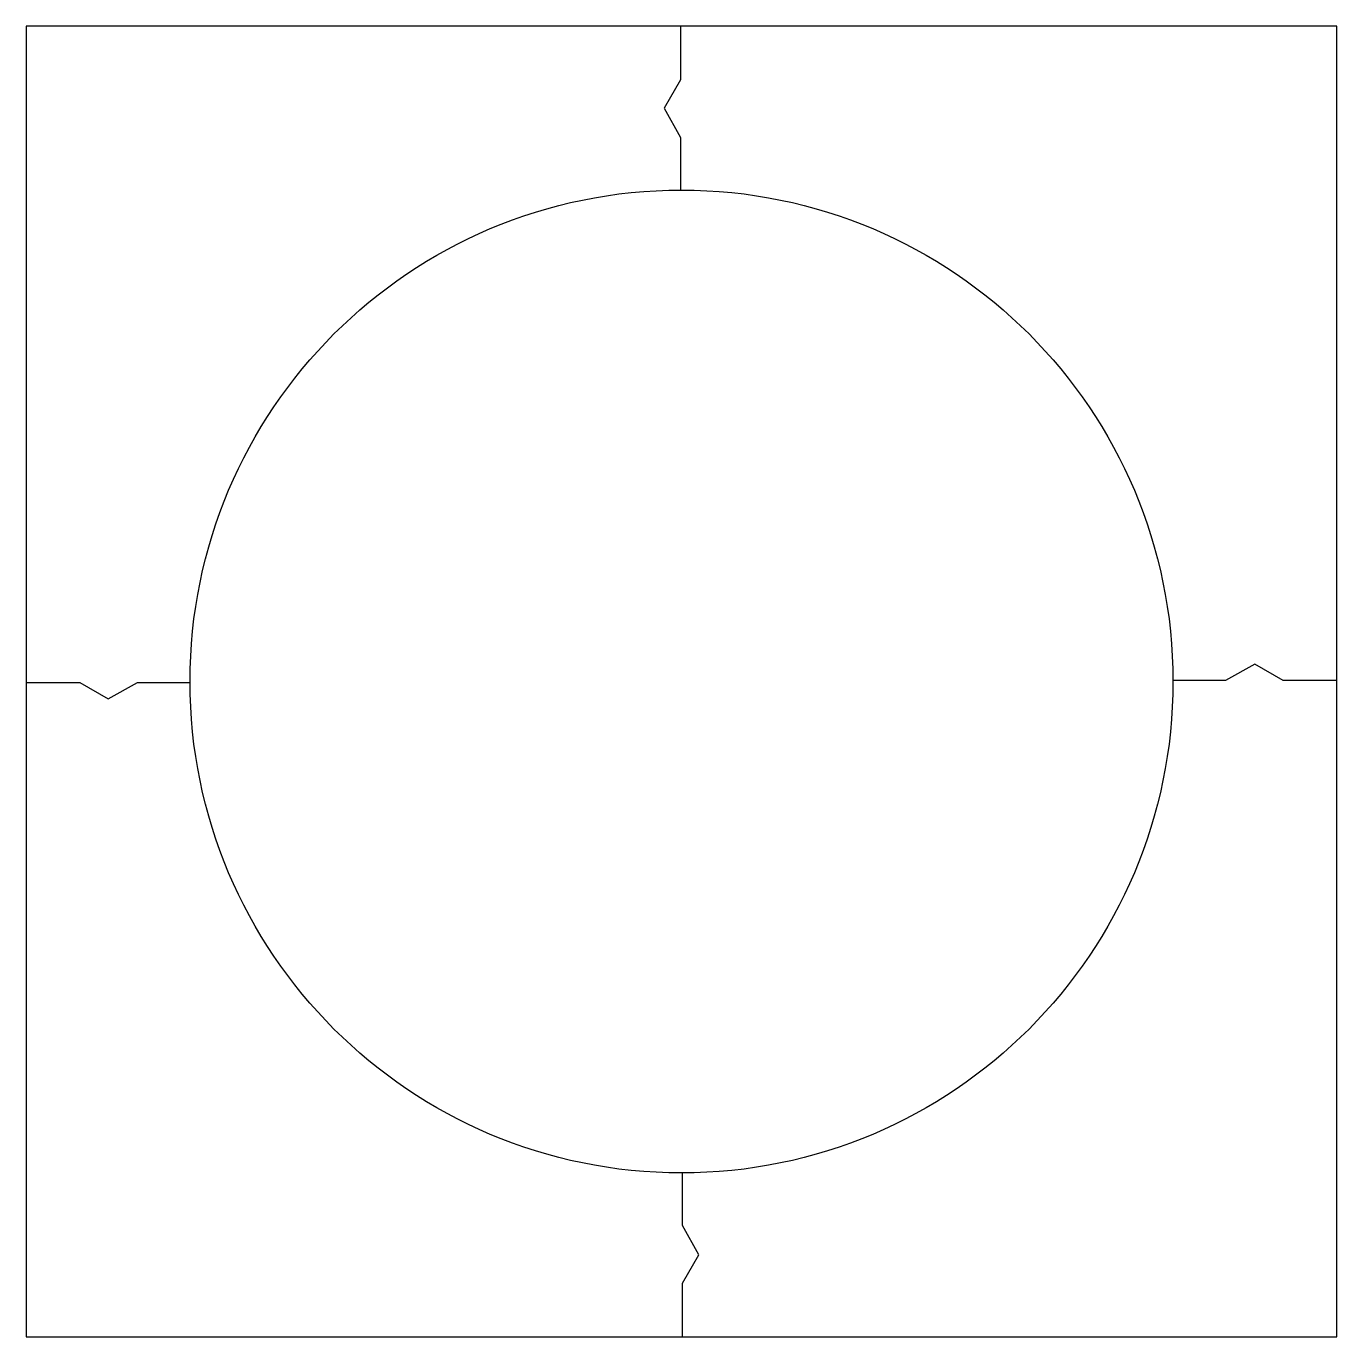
# Model space of a CAD drawing. Header units: metres. Extents: x -0.6 to 0.6, y -0.6 to 0.6.
import ezdxf

# ---------------------------------------------------------------- set-up
doc = ezdxf.new("R2010")
doc.units = ezdxf.units.M
doc.header["$LTSCALE"] = 0.2

msp = doc.modelspace()

# ---------------------------------------------------------------- linework, layer by layer
at = {"flags": 128}
msp.add_lwpolyline([(-0.6, -0.6), (0.6, -0.6), (0.6, 0.6), (-0.6, 0.6)], close=True, dxfattribs=at)
for points in [[(-0.001, 0.6), (-0.001, 0.551), (-0.016, 0.525), (-0.001, 0.498), (-0.001, 0.45)], [(0.6, 0.001), (0.551, 0.001), (0.525, 0.016), (0.498, 0.001), (0.45, 0.001)], [(-0.6, -0.001), (-0.551, -0.001), (-0.525, -0.016), (-0.498, -0.001), (-0.45, -0.001)], [(0.001, -0.6), (0.001, -0.551), (0.016, -0.525), (0.001, -0.498), (0.001, -0.45)]]:
    msp.add_lwpolyline(points, dxfattribs=at)
msp.add_circle((0, 0), 0.45)

doc.saveas('drawing.dxf')
